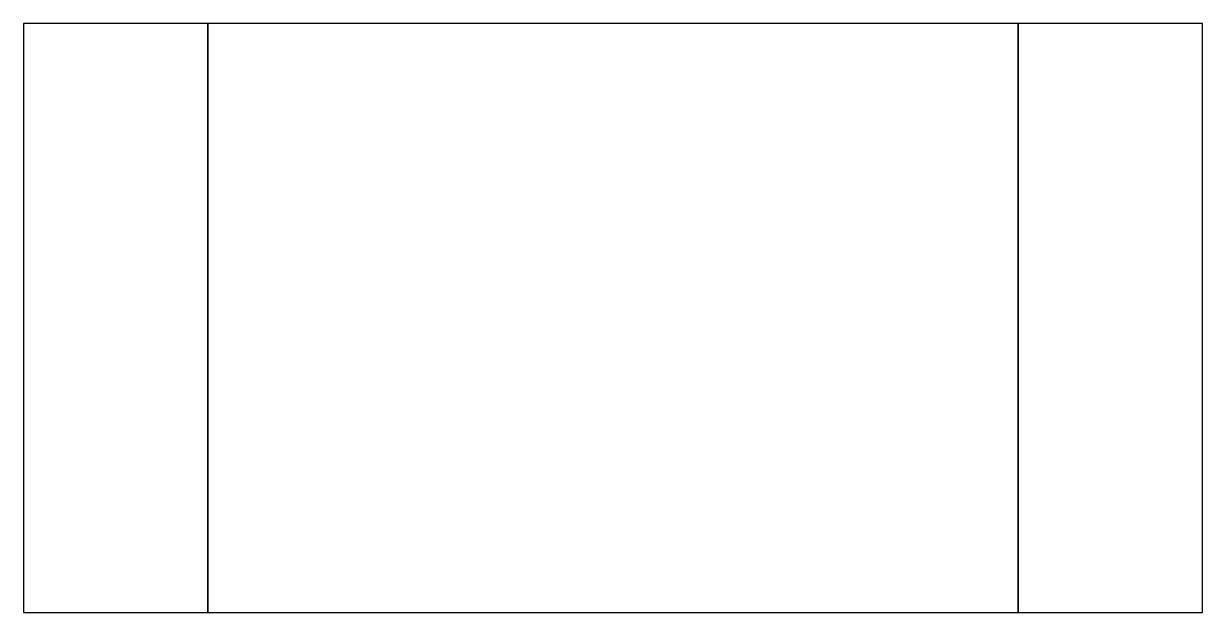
# Model space of a CAD drawing. Extents: x -1.6 to 1.6, y -0.8 to 0.8.
import ezdxf

# ---------------------------------------------------------------- set-up
doc = ezdxf.new("R2010")
doc.units = 0
doc.layers.get('0').update_dxf_attribs({"linetype": 'CONTINUOUS'})

# ---------------------------------------------------------------- blocks, each defined once
blk = doc.blocks.new('*U2')
at = {"color": 61, "extrusion": (-1, 0, 0)}
for p, q in [((-1.1, 0.8), (-1.1, -0.8)), ((-1.1, 0.8, 0.78), (-1.1, -0.8, 0.78)), ((-1.1, 0.8), (-1.1, 0.8, 0.78)), ((-1.1, -0.8), (-1.1, -0.8, 0.78))]:
    blk.add_line(p, q, dxfattribs=at)
at = {"color": 61, "extrusion": (0, 1, 0)}
for p, q in [((1.1, 0.8), (-1.1, 0.8)), ((-1.1, 0.8), (-1.1, 0.8, 0.78)), ((1.1, 0.8, 0.78), (-1.1, 0.8, 0.78)), ((1.1, 0.8), (1.1, 0.8, 0.78))]:
    blk.add_line(p, q, dxfattribs=at)
at = {"color": 61}
for p, q in [((1.1, 0.8, 0.78), (-1.1, 0.8, 0.78)), ((-1.1, 0.8, 0.78), (-1.1, -0.8, 0.78)), ((1.1, -0.8, 0.78), (1.1, 0.8, 0.78)), ((-1.1, -0.8, 0.78), (1.1, -0.8, 0.78))]:
    blk.add_line(p, q, dxfattribs=at)
at = {"color": 61, "extrusion": (0, 0, -1)}
for p, q in [((-1.1, 0.8), (-1.1, -0.8)), ((1.1, 0.8), (-1.1, 0.8)), ((1.1, -0.8), (1.1, 0.8)), ((-1.1, -0.8), (1.1, -0.8))]:
    blk.add_line(p, q, dxfattribs=at)
at = {"color": 61, "extrusion": (1, 0, 0)}
for p, q in [((1.1, -0.8), (1.1, 0.8)), ((1.1, 0.8), (1.1, 0.8, 0.78)), ((1.1, -0.8, 0.78), (1.1, 0.8, 0.78)), ((1.1, -0.8), (1.1, -0.8, 0.78))]:
    blk.add_line(p, q, dxfattribs=at)
at = {"color": 61, "extrusion": (0, -1, 0)}
for p, q in [((-1.1, -0.8), (1.1, -0.8)), ((-1.1, -0.8, 0.78), (1.1, -0.8, 0.78)), ((-1.1, -0.8), (-1.1, -0.8, 0.78)), ((1.1, -0.8), (1.1, -0.8, 0.78))]:
    blk.add_line(p, q, dxfattribs=at)
blk = doc.blocks.new('*U3')
at = {"color": 254, "extrusion": (-1, 0, 0)}
for p, q in [((1.1, 0.8), (1.1, -0.8)), ((1.1, 0.8, 0.78), (1.1, -0.8, 0.78)), ((1.1, 0.8), (1.1, 0.8, 0.78)), ((1.1, -0.8), (1.1, -0.8, 0.78))]:
    blk.add_line(p, q, dxfattribs=at)
at = {"color": 254, "extrusion": (0, 1, 0)}
for p, q in [((1.6, 0.8), (1.1, 0.8)), ((1.1, 0.8), (1.1, 0.8, 0.78)), ((1.6, 0.8, 0.78), (1.1, 0.8, 0.78)), ((1.6, 0.8), (1.6, 0.8, 0.78))]:
    blk.add_line(p, q, dxfattribs=at)
at = {"color": 254}
for p, q in [((1.6, 0.8, 0.78), (1.1, 0.8, 0.78)), ((1.1, 0.8, 0.78), (1.1, -0.8, 0.78)), ((1.6, -0.8, 0.78), (1.6, 0.8, 0.78)), ((1.1, -0.8, 0.78), (1.6, -0.8, 0.78))]:
    blk.add_line(p, q, dxfattribs=at)
at = {"color": 254, "extrusion": (0, 0, -1)}
for p, q in [((1.1, 0.8), (1.1, -0.8)), ((1.6, 0.8), (1.1, 0.8)), ((1.6, -0.8), (1.6, 0.8)), ((1.1, -0.8), (1.6, -0.8))]:
    blk.add_line(p, q, dxfattribs=at)
at = {"color": 254, "extrusion": (1, 0, 0)}
for p, q in [((1.6, -0.8), (1.6, 0.8)), ((1.6, 0.8), (1.6, 0.8, 0.78)), ((1.6, -0.8, 0.78), (1.6, 0.8, 0.78)), ((1.6, -0.8), (1.6, -0.8, 0.78))]:
    blk.add_line(p, q, dxfattribs=at)
at = {"color": 254, "extrusion": (-1e-16, -1, 0)}
for p, q in [((1.1, -0.8), (1.6, -0.8)), ((1.1, -0.8, 0.78), (1.6, -0.8, 0.78)), ((1.1, -0.8), (1.1, -0.8, 0.78)), ((1.6, -0.8), (1.6, -0.8, 0.78))]:
    blk.add_line(p, q, dxfattribs=at)
blk = doc.blocks.new('*U4')
at = {"color": 254, "extrusion": (-1, 0, 0)}
for p, q in [((-1.6, 0.8), (-1.6, -0.8)), ((-1.6, 0.8, 0.78), (-1.6, -0.8, 0.78)), ((-1.6, 0.8), (-1.6, 0.8, 0.78)), ((-1.6, -0.8), (-1.6, -0.8, 0.78))]:
    blk.add_line(p, q, dxfattribs=at)
at = {"color": 254, "extrusion": (0, 1, 0)}
for p, q in [((-1.1, 0.8), (-1.6, 0.8)), ((-1.6, 0.8), (-1.6, 0.8, 0.78)), ((-1.1, 0.8, 0.78), (-1.6, 0.8, 0.78)), ((-1.1, 0.8), (-1.1, 0.8, 0.78))]:
    blk.add_line(p, q, dxfattribs=at)
at = {"color": 254}
for p, q in [((-1.1, 0.8, 0.78), (-1.6, 0.8, 0.78)), ((-1.6, 0.8, 0.78), (-1.6, -0.8, 0.78)), ((-1.1, -0.8, 0.78), (-1.1, 0.8, 0.78)), ((-1.6, -0.8, 0.78), (-1.1, -0.8, 0.78))]:
    blk.add_line(p, q, dxfattribs=at)
at = {"color": 254, "extrusion": (0, 0, -1)}
for p, q in [((-1.6, 0.8), (-1.6, -0.8)), ((-1.1, 0.8), (-1.6, 0.8)), ((-1.1, -0.8), (-1.1, 0.8)), ((-1.6, -0.8), (-1.1, -0.8))]:
    blk.add_line(p, q, dxfattribs=at)
at = {"color": 254, "extrusion": (1, 0, 0)}
for p, q in [((-1.1, -0.8), (-1.1, 0.8)), ((-1.1, 0.8), (-1.1, 0.8, 0.78)), ((-1.1, -0.8, 0.78), (-1.1, 0.8, 0.78)), ((-1.1, -0.8), (-1.1, -0.8, 0.78))]:
    blk.add_line(p, q, dxfattribs=at)
at = {"color": 254, "extrusion": (0, -1, 0)}
for p, q in [((-1.6, -0.8), (-1.1, -0.8)), ((-1.6, -0.8, 0.78), (-1.1, -0.8, 0.78)), ((-1.6, -0.8), (-1.6, -0.8, 0.78)), ((-1.1, -0.8), (-1.1, -0.8, 0.78))]:
    blk.add_line(p, q, dxfattribs=at)

msp = doc.modelspace()

# ---------------------------------------------------------------- block references
for name in ['*U4', '*U2', '*U3']:
    msp.add_blockref(name, (0, 0))

doc.saveas('drawing.dxf')
